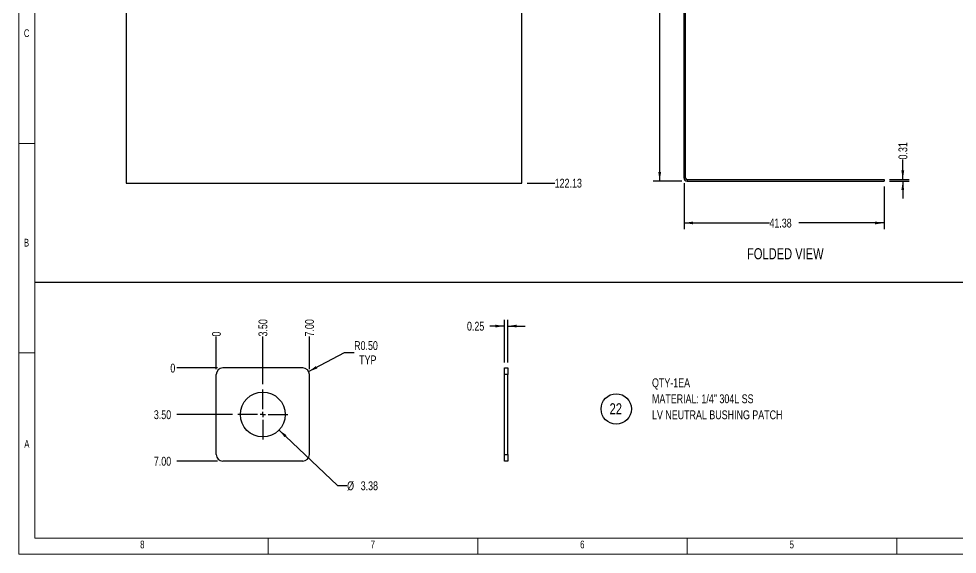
# Model space of a CAD drawing. Header units: inches. Extents: x 0 to 16.5, y 0 to 11.7.
# Drawn here: x 0.02 to 8.84, y 0.02 to 5.05 of the extents above; entities that cross this region are included whole.
import ezdxf

# ---------------------------------------------------------------- set-up
doc = ezdxf.new("R2010")
doc.units = ezdxf.units.IN
doc.header["$MEASUREMENT"] = 0
doc.linetypes.add('CENTERX2', pattern=[0.8, 0.5, -0.1, 0.1, -0.1])
doc.layers.add('FORMAT', color=7, linetype='Continuous')
doc.styles.add('SLDTEXTSTYLE0', font='TXT', dxfattribs={"width": 0.75})
doc.dimstyles.new('SLDDIMSTYLE10', dxfattribs={"dimtxt": 0.084961, "dimasz": 0.084961, "dimexe": 0, "dimexo": 0.0625, "dimgap": 0.02124, "dimtad": 0, "dimlfac": 22, "dimrnd": 1e-09, "dimdsep": 46, "dimtxsty": 'SLDTEXTSTYLE0', "dimsah": 1, "dimcen": 0.09, "dimadec": 0, "dimazin": 2, "dimtfac": 1, "dimtmove": 0, "dimatfit": 0, "dimfxl": 0, "dimfrac": 2, "dimtolj": 1, "dimtzin": 12, "dimarcsym": 0})
doc.dimstyles.new('SLDDIMSTYLE15', dxfattribs={"dimtxt": 0.084961, "dimasz": 0.084961, "dimexe": 0, "dimexo": 0.0625, "dimgap": 0.02124, "dimtad": 0, "dimtih": 1, "dimtoh": 1, "dimdec": 0, "dimlfac": 8, "dimrnd": 1e-09, "dimdsep": 46, "dimtxsty": 'SLDTEXTSTYLE0', "dimblk1": 'NONE', "dimblk2": 'NONE', "dimsah": 1, "dimcen": 0.09, "dimadec": 0, "dimazin": 2, "dimtfac": 1, "dimtdec": 0, "dimtofl": 0, "dimtmove": 0, "dimatfit": 3, "dimldrblk": 'NONE', "dimfxl": 0, "dimfrac": 2, "dimtolj": 1, "dimtzin": 12, "dimarcsym": 0})
doc.dimstyles.new('SLDDIMSTYLE16', dxfattribs={"dimtxt": 0.084961, "dimasz": 0.084961, "dimexe": 0, "dimexo": 0.0625, "dimgap": 0.02124, "dimtad": 0, "dimtih": 1, "dimtoh": 1, "dimlfac": 8, "dimrnd": 1e-09, "dimzin": 4, "dimdsep": 46, "dimtxsty": 'SLDTEXTSTYLE0', "dimblk1": 'NONE', "dimblk2": 'NONE', "dimsah": 1, "dimcen": 0.09, "dimadec": 0, "dimazin": 1, "dimtfac": 1, "dimtofl": 0, "dimtmove": 0, "dimatfit": 3, "dimldrblk": 'NONE', "dimfxl": 0, "dimfrac": 2, "dimtolj": 1, "dimtzin": 12, "dimarcsym": 0})
doc.dimstyles.new('SLDDIMSTYLE17', dxfattribs={"dimtxt": 0.084961, "dimasz": 0.084961, "dimexe": 0, "dimexo": 0.0625, "dimgap": 0.02124, "dimtad": 0, "dimtih": 1, "dimtoh": 1, "dimlfac": 8, "dimrnd": 1e-09, "dimzin": 12, "dimdsep": 46, "dimtxsty": 'SLDTEXTSTYLE0', "dimsah": 1, "dimcen": 0, "dimadec": 0, "dimazin": 3, "dimtfac": 1, "dimtofl": 0, "dimtmove": 0, "dimatfit": 3, "dimfxl": 0, "dimfrac": 2, "dimtolj": 1, "dimtzin": 12, "dimarcsym": 0})
doc.dimstyles.new('SLDDIMSTYLE18', dxfattribs={"dimtxt": 0.084961, "dimasz": 0.084961, "dimexe": 0, "dimexo": 0.0625, "dimgap": 0.02124, "dimtad": 0, "dimtih": 1, "dimtoh": 1, "dimlfac": 8, "dimrnd": 1e-09, "dimzin": 0, "dimdsep": 46, "dimtxsty": 'SLDTEXTSTYLE0', "dimsah": 1, "dimcen": 0, "dimadec": 0, "dimazin": 0, "dimtfac": 1, "dimtofl": 0, "dimtmove": 0, "dimatfit": 3, "dimfxl": 0, "dimfrac": 2, "dimtolj": 1, "dimtzin": 12, "dimarcsym": 0})
doc.dimstyles.new('SLDDIMSTYLE19', dxfattribs={"dimtxt": 0.084961, "dimasz": 0.084961, "dimexe": 0, "dimexo": 0.0625, "dimgap": 0.02124, "dimtad": 0, "dimlfac": 8, "dimrnd": 1e-09, "dimdsep": 46, "dimtxsty": 'SLDTEXTSTYLE0', "dimsah": 1, "dimcen": 0.09, "dimadec": 0, "dimazin": 2, "dimtfac": 1, "dimtmove": 0, "dimatfit": 0, "dimfxl": 0, "dimfrac": 2, "dimtolj": 1, "dimtzin": 12, "dimarcsym": 0})
doc.dimstyles.new('SLDDIMSTYLE2', dxfattribs={"dimtxt": 0.084961, "dimasz": 0.084961, "dimexe": 0, "dimexo": 0.0625, "dimgap": 0.02124, "dimtad": 0, "dimtih": 1, "dimtoh": 1, "dimlfac": 22, "dimrnd": 1e-09, "dimzin": 12, "dimdsep": 46, "dimtxsty": 'SLDTEXTSTYLE0', "dimblk1": 'NONE', "dimblk2": 'NONE', "dimsah": 1, "dimcen": 0.09, "dimadec": 0, "dimazin": 3, "dimtfac": 1, "dimtofl": 0, "dimtmove": 0, "dimatfit": 3, "dimldrblk": 'NONE', "dimfxl": 0, "dimfrac": 2, "dimtolj": 1, "dimtzin": 12, "dimarcsym": 0})
doc.dimstyles.new('SLDDIMSTYLE8', dxfattribs={"dimtxt": 0.084961, "dimasz": 0.084961, "dimexe": 0, "dimexo": 0.0625, "dimgap": 0.02124, "dimtad": 0, "dimlfac": 22, "dimrnd": 1e-09, "dimzin": 4, "dimdsep": 46, "dimtxsty": 'SLDTEXTSTYLE0', "dimsah": 1, "dimcen": 0.09, "dimadec": 0, "dimazin": 1, "dimtfac": 1, "dimtofl": 0, "dimtmove": 0, "dimatfit": 3, "dimfxl": 0, "dimfrac": 2, "dimtolj": 1, "dimtzin": 12, "dimarcsym": 0})
doc.dimstyles.new('SLDDIMSTYLE9', dxfattribs={"dimtxt": 0.084961, "dimasz": 0.084961, "dimexe": 0, "dimexo": 0.0625, "dimgap": 0.02124, "dimtad": 0, "dimlfac": 22, "dimrnd": 1e-09, "dimzin": 12, "dimdsep": 46, "dimtxsty": 'SLDTEXTSTYLE0', "dimsah": 1, "dimcen": 0.09, "dimadec": 0, "dimazin": 3, "dimtfac": 1, "dimtofl": 0, "dimtmove": 0, "dimatfit": 3, "dimfxl": 0, "dimfrac": 2, "dimtolj": 1, "dimtzin": 12, "dimarcsym": 0})

# ---------------------------------------------------------------- blocks, each defined once
blk = doc.blocks.new('SW_NOTE_0')
at = {"layer": 'FORMAT', "color": 0, "attachment_point": 1, "style": 'SLDTEXTSTYLE0'}
for s, insert, char_height in [('QTY-1EA', (0, 0.1074), 0.08333), ('MATERIAL: 1/4" 304L SS', (0, -0.0431), 0.083333), ('LV NEUTRAL BUSHING PATCH', (0, -0.1935), 0.083333)]:
    blk.add_mtext(s, dxfattribs=dict(at, insert=insert, char_height=char_height))
blk = doc.blocks.new('Drawing View45')
at = {"color": 7, "linetype": 'Continuous', "lineweight": 25}
for p, q in [((0, 5.5511), (3.7159, 5.5511)), ((0, 5.5511), (0, 0)), ((3.7159, 0), (3.7159, 5.5511)), ((0, 0), (3.7159, 0))]:
    blk.add_line(p, q, dxfattribs=at)
for centre, radius in [((2.2159, 5.3523), 0.0398), ((1.3636, 5.3523), 0.0227), ((1.8977, 5.3523), 0.0227), ((2.5341, 5.3523), 0.0227), ((2.7898, 5.1705), 0.0511), ((0.9091, 5.0795), 0.0313), ((3.2159, 4.9432), 0.0511), ((1.858, 4.625), 0.0369), ((2.4716, 1.9659), 0.0455)]:
    blk.add_circle(centre, radius, dxfattribs=at)
blk = doc.blocks.new('_D_4')
at = {"layer": 'FORMAT'}
blk.add_line((4.7949, 3.5061), (5.0545, 3.5061), dxfattribs=at)
at = {"layer": 'FORMAT', "insert": (5.0545, 3.5465), "char_height": 0.08333, "attachment_point": 1, "style": 'SLDTEXTSTYLE0'}
blk.add_mtext('122.13', dxfattribs=at)
blk = doc.blocks.new('_None')
blk = doc.blocks.new('Drawing View46')
at = {"color": 7, "linetype": 'Continuous', "lineweight": 25}
for p, q in [((-0.1051, 3.6364), (-0.1051, 3.6222)), ((-0.1051, 3.6364), (-0.0426, 3.6364)), ((-0.1051, 3.6222), (-0.0426, 3.6222)), ((-0.0426, 3.6222), (-0.0426, 3.6364)), ((-0.0284, 3.608), (-0.0142, 3.608)), ((-0.0284, 0.0284), (-0.0284, 3.608)), ((-0.0142, 0.0284), (-0.0142, 3.608)), ((-0.0142, 0.0284), (-0.0284, 0.0284)), ((0, 0.0142), (0, 0)), ((0, 0.0142), (1.8523, 0.0142)), ((0, 0), (1.8523, 0)), ((1.8523, 0.0142), (1.8523, 0))]:
    blk.add_line(p, q, dxfattribs=at)
for centre, radius, start, end in [((-0.0426, 3.608), 0.0284, 0, 90), ((-0.0426, 3.608), 0.0142, 0, 90), ((0, 0.0284), 0.0284, 180, 270), ((0, 0.0284), 0.0142, 180, 270)]:
    blk.add_arc(centre, radius, start, end, dxfattribs=at)
blk = doc.blocks.new('_D_32')
at = {"layer": 'FORMAT'}
for p, q in [((6.1431, 7.1611), (5.9808, 7.1611)), ((6.0408, 7.1611), (6.0408, 5.481)), ((6.0408, 3.5247), (6.0408, 5.2048)), ((6.2482, 3.5247), (5.9808, 3.5247))]:
    blk.add_line(p, q, dxfattribs=at)
for points in [[(6.0408, 7.1611), (6.0278, 7.0761), (6.0539, 7.0761)], [(6.0408, 3.5247), (6.0539, 3.6097), (6.0278, 3.6097)]]:
    blk.add_solid(points, dxfattribs=at)
at = {"layer": 'FORMAT', "insert": (6.0005, 5.2048), "char_height": 0.08333, "attachment_point": 1, "rotation": 90, "style": 'SLDTEXTSTYLE0'}
blk.add_mtext('80.00', dxfattribs=at)
blk = doc.blocks.new('_D_33')
at = {"layer": 'FORMAT'}
for p, q in [((6.2698, 3.5031), (6.2698, 3.071)), ((8.1505, 3.4747), (8.1505, 3.071)), ((6.2698, 3.131), (7.072, 3.131)), ((8.1505, 3.131), (7.3482, 3.131))]:
    blk.add_line(p, q, dxfattribs=at)
for points in [[(6.2698, 3.131), (6.3547, 3.1179), (6.3547, 3.1441)], [(8.1505, 3.131), (8.0655, 3.1441), (8.0655, 3.1179)]]:
    blk.add_solid(points, dxfattribs=at)
at = {"layer": 'FORMAT', "insert": (7.072, 3.1714), "char_height": 0.08333, "attachment_point": 1, "style": 'SLDTEXTSTYLE0'}
blk.add_mtext('41.38', dxfattribs=at)
blk = doc.blocks.new('_D_34')
at = {"layer": 'FORMAT'}
for p, q in [((8.3251, 3.5389), (8.3251, 3.7269)), ((8.2005, 3.5389), (8.3851, 3.5389)), ((8.2005, 3.5247), (8.3851, 3.5247)), ((8.3251, 3.5247), (8.3251, 3.3613))]:
    blk.add_line(p, q, dxfattribs=at)
for points in [[(8.3251, 3.5389), (8.3382, 3.6239), (8.312, 3.6239)], [(8.3251, 3.5247), (8.312, 3.4397), (8.3382, 3.4397)]]:
    blk.add_solid(points, dxfattribs=at)
at = {"layer": 'FORMAT', "insert": (8.2847, 3.7269), "char_height": 0.08333, "attachment_point": 1, "rotation": 90, "style": 'SLDTEXTSTYLE0'}
blk.add_mtext('0.31', dxfattribs=at)
blk = doc.blocks.new('Drawing View104')
at = {"color": 7, "linetype": 'Continuous', "lineweight": 25}
for p, q in [((-0.875, -0.75), (-0.875, 0)), ((-0.0625, 0.0625), (-0.8125, 0.0625)), ((0, -0.75), (0, 0)), ((-0.0625, -0.8125), (-0.8125, -0.8125))]:
    blk.add_line(p, q, dxfattribs=at)
blk.add_circle((-0.4375, -0.375), 0.2109, dxfattribs=at)
for centre, start, end in [((-0.8125, 0), 90, 180), ((-0.0625, 0), 0, 90), ((-0.8125, -0.75), 180, 270), ((-0.0625, -0.75), 270, 0)]:
    blk.add_arc(centre, 0.0625, start, end, dxfattribs=at)
blk = doc.blocks.new('_D_54')
at = {"layer": 'FORMAT'}
blk.add_line((1.8866, 1.7684), (1.5036, 1.7684), dxfattribs=at)
at = {"layer": 'FORMAT', "insert": (1.4429, 1.8088), "char_height": 0.0833, "attachment_point": 1, "style": 'SLDTEXTSTYLE0'}
blk.add_mtext('0', dxfattribs=at)
blk = doc.blocks.new('_D_55')
at = {"layer": 'FORMAT'}
blk.add_line((2.0257, 1.3309), (1.5036, 1.3309), dxfattribs=at)
at = {"layer": 'FORMAT', "insert": (1.288, 1.3713), "char_height": 0.08333, "attachment_point": 1, "style": 'SLDTEXTSTYLE0'}
blk.add_mtext('3.50', dxfattribs=at)
blk = doc.blocks.new('_D_56')
at = {"layer": 'FORMAT'}
blk.add_line((1.8866, 0.8934), (1.5036, 0.8934), dxfattribs=at)
at = {"layer": 'FORMAT', "insert": (1.288, 0.9338), "char_height": 0.08333, "attachment_point": 1, "style": 'SLDTEXTSTYLE0'}
blk.add_mtext('7.00', dxfattribs=at)
blk = doc.blocks.new('_D_57')
at = {"layer": 'FORMAT'}
blk.add_line((1.8741, 1.7559), (1.8741, 2.0641), dxfattribs=at)
at = {"layer": 'FORMAT', "insert": (1.8337, 2.0641), "char_height": 0.0833, "attachment_point": 1, "rotation": 90, "style": 'SLDTEXTSTYLE0'}
blk.add_mtext('0', dxfattribs=at)
blk = doc.blocks.new('_D_58')
at = {"layer": 'FORMAT'}
blk.add_line((2.3116, 1.6169), (2.3116, 2.0641), dxfattribs=at)
at = {"layer": 'FORMAT', "insert": (2.2712, 2.0641), "char_height": 0.08333, "attachment_point": 1, "rotation": 90, "style": 'SLDTEXTSTYLE0'}
blk.add_mtext('3.50', dxfattribs=at)
blk = doc.blocks.new('_D_59')
at = {"layer": 'FORMAT'}
blk.add_line((2.7491, 1.7559), (2.7491, 2.0641), dxfattribs=at)
at = {"layer": 'FORMAT', "insert": (2.7087, 2.0641), "char_height": 0.08333, "attachment_point": 1, "rotation": 90, "style": 'SLDTEXTSTYLE0'}
blk.add_mtext('7.00', dxfattribs=at)
blk = doc.blocks.new('_D_60')
at = {"layer": 'FORMAT'}
for p, q in [((2.4645, 1.1856), (3.0142, 0.663)), ((3.0142, 0.663), (3.1042, 0.663))]:
    blk.add_line(p, q, dxfattribs=at)
blk.add_solid([(2.4645, 1.1856), (2.5171, 1.1176), (2.5351, 1.1365)], dxfattribs=at)
at = {"layer": 'FORMAT', "char_height": 0.08333, "attachment_point": 1, "style": 'SLDTEXTSTYLE0'}
for s, insert in [('%%c', (3.1042, 0.7034)), ('3.38', (3.2316, 0.7034))]:
    blk.add_mtext(s, dxfattribs=dict(at, insert=insert))
blk = doc.blocks.new('_D_61')
at = {"layer": 'FORMAT'}
for p, q in [((2.7419, 1.735), (3.0798, 1.9129)), ((3.0798, 1.9129), (3.1698, 1.9129))]:
    blk.add_line(p, q, dxfattribs=at)
blk.add_solid([(2.7419, 1.735), (2.8232, 1.763), (2.811, 1.7862)], dxfattribs=at)
at = {"layer": 'FORMAT', "char_height": 0.08333, "attachment_point": 1, "style": 'SLDTEXTSTYLE0'}
for s, insert in [('R0.50', (3.1698, 2.0203)), ('TYP', (3.2171, 1.8862))]:
    blk.add_mtext(s, dxfattribs=dict(at, insert=insert))
blk = doc.blocks.new('SW_NOTE_0_7')
at = {"layer": 'FORMAT', "color": 0}
blk.add_circle((0.0758, 0.0808), 0.1426, dxfattribs=at)
at = {"layer": 'FORMAT', "color": 0, "insert": (0.0716, 0.1343), "char_height": 0.10417, "attachment_point": 2, "style": 'SLDTEXTSTYLE0'}
blk.add_mtext('22', dxfattribs=at)
blk = doc.blocks.new('SW_CENTERMARKSYMBOL_27')
at = {"layer": 'FORMAT', "color": 0, "linetype": 'CENTERX2'}
for p, q in [((0, 0.05), (0, 0.2359)), ((-0.05, 0), (-0.2359, 0)), ((0, 0), (-0.025, 0)), ((0, 0), (0, 0.025)), ((0, 0), (0, -0.025)), ((0, 0), (0.025, 0)), ((0.05, 0), (0.2359, 0)), ((0, -0.05), (0, -0.2359))]:
    blk.add_line(p, q, dxfattribs=at)
blk = doc.blocks.new('Drawing View105')
at = {"color": 7, "linetype": 'Continuous', "lineweight": 25}
for p, q in [((0, 0), (0.03125, 0)), ((0, -0.0625), (0, 0)), ((0.03125, 0), (0.03125, -0.0625)), ((0.03125, -0.0625), (0, -0.0625)), ((0, -0.8125), (0, -0.0625)), ((0.03125, -0.8125), (0.03125, -0.0625)), ((0, -0.8125), (0.03125, -0.8125)), ((0, -0.875), (0, -0.8125)), ((0.03125, -0.875), (0, -0.875)), ((0.03125, -0.8125), (0.03125, -0.875))]:
    blk.add_line(p, q, dxfattribs=at)
blk = doc.blocks.new('_D_62')
at = {"layer": 'FORMAT'}
for p, q in [((4.5813, 1.8184), (4.5813, 2.2221)), ((4.6125, 1.8184), (4.6125, 2.2221)), ((4.5813, 2.1621), (4.4457, 2.1621)), ((4.6125, 2.1621), (4.7759, 2.1621))]:
    blk.add_line(p, q, dxfattribs=at)
for points in [[(4.5813, 2.1621), (4.4963, 2.1752), (4.4963, 2.1491)], [(4.6125, 2.1621), (4.6975, 2.1491), (4.6975, 2.1752)]]:
    blk.add_solid(points, dxfattribs=at)
at = {"layer": 'FORMAT', "insert": (4.2301, 2.2025), "char_height": 0.08333, "attachment_point": 1, "style": 'SLDTEXTSTYLE0'}
blk.add_mtext('0.25', dxfattribs=at)

msp = doc.modelspace()

# ---------------------------------------------------------------- linework, layer by layer
at = {"color": 7, "linetype": 'Continuous', "lineweight": 18}
for p, q in [((0.0187, 0.0187), (0.0187, 11.67421)), ((0.1687, 0.1687), (0.1687, 11.52421)), ((0.1687, 3.87795), (0.0187, 3.87795)), ((0.1687, 1.90945), (0.0187, 1.90945)), ((16.36673, 0.1687), (0.1687, 0.1687)), ((2.3622, 0.1687), (2.3622, 0.0187)), ((4.33071, 0.1687), (4.33071, 0.0187)), ((6.29921, 0.1687), (6.29921, 0.0187)), ((8.26772, 0.04866), (8.26772, 0.16874)), ((8.26772, 0.1687), (8.26772, 0.0187)), ((16.51673, 0.0187), (0.0187, 0.0187))]:
    msp.add_line(p, q, dxfattribs=at)
at = {"layer": 'FORMAT'}
msp.add_line((0.17648, 2.5748), (8.93038, 2.5748), dxfattribs=at)

# ---------------------------------------------------------------- block references
at = {"color": 7, "linetype": 'Continuous', "lineweight": 25}
for name, p in [('Drawing View45', (1.02901, 3.50615)), ('Drawing View46', (6.2982, 3.52471)), ('Drawing View104', (2.7491, 1.70592)), ('Drawing View105', (4.58126, 1.76842))]:
    msp.add_blockref(name, p, dxfattribs=at)
at = {"layer": 'FORMAT'}
for name, p in [('SW_NOTE_0', (5.96867, 1.56364)), ('SW_NOTE_0_7', (5.55682, 1.3026))]:
    msp.add_blockref(name, p, dxfattribs=at)
at = {"layer": 'FORMAT', "linetype": 'CENTERX2'}
msp.add_blockref('SW_CENTERMARKSYMBOL_27', (2.3116, 1.33092), dxfattribs=at)

# ---------------------------------------------------------------- texts
at = {"color": 7, "linetype": 'Continuous', "lineweight": 0, "char_height": 0.07292, "style": 'SLDTEXTSTYLE0'}
for s, insert, attachment_point in [('C', (0.06659, 4.95026), 1), ('B', (0.06655, 2.98176), 1), ('A', (0.07011, 1.09162), 1), ('8', (1.17963, 0.14676), 2), ('7', (3.34499, 0.14676), 2), ('6', (5.31349, 0.14676), 2), ('5', (7.282, 0.14676), 2)]:
    msp.add_mtext(s, dxfattribs=dict(at, insert=insert, attachment_point=attachment_point))
at = {"layer": 'FORMAT', "insert": (6.86146, 2.89361), "char_height": 0.1041667, "attachment_point": 1, "style": 'SLDTEXTSTYLE0'}
msp.add_mtext('FOLDED VIEW', dxfattribs=at)

# ---------------------------------------------------------------- dimensions: what is measured, and where the dimension line sits
at = {"layer": 'FORMAT'}
for feature_location, offset, dtype, origin, dimstyle, picture, middle in [((4.74492, 3.50615), (0.30954, 0), 0, (4.74492, 9.05728), 'SLDDIMSTYLE2', '_D_4', (5.2229, 3.50615)), ((2.3116, 1.56686), (0, 0.49727), 1, (1.8741, 1.70592), 'SLDDIMSTYLE16', '_D_58', (2.3116, 2.17193)), ((2.7491, 1.70592), (0, 0.35821), 1, (1.8741, 1.70592), 'SLDDIMSTYLE16', '_D_59', (2.7491, 2.17193)), ((1.8741016471, 1.7059211301), (0, 0.358212277), 1, (1.8741016471, 1.7059211301), 'SLDDIMSTYLE15', '_D_57', (1.8741016471, 2.0944574809)), ((2.07566, 1.33092), (-0.57211, 0), 0, (1.9366, 1.76842), 'SLDDIMSTYLE16', '_D_55', (1.39576, 1.33092)), ((1.9366, 0.89342), (-0.43304, 0), 0, (1.9366, 1.76842), 'SLDDIMSTYLE16', '_D_56', (1.39576, 0.89342)), ((1.9366016471, 1.7684211301), (-0.4330437849, 0), 0, (1.9366016471, 1.7684211301), 'SLDDIMSTYLE15', '_D_54', (1.4732337883, 1.7684211301))]:
    dim = msp.add_ordinate_dim(feature_location=feature_location, offset=offset, dtype=dtype, origin=origin, dimstyle=dimstyle, dxfattribs=at)
    dim.commit()
    dim.dimension.update_dxf_attribs({"geometry": picture, "text_midpoint": middle})
for base, p1, p2, angle, dimstyle, picture, middle in [((6.04082, 3.52471), (6.19308, 7.16107), (6.2982, 3.52471), 90, 'SLDDIMSTYLE8', '_D_32', (6.04082, 5.34289)), ((8.3251, 3.52471), (8.15047, 3.53891), (8.15047, 3.52471), 90, 'SLDDIMSTYLE10', '_D_34', (8.3251, 3.83474)), ((6.269789, 3.13101), (8.150471, 3.52471), (6.269789, 3.553119), 0, 'SLDDIMSTYLE9', '_D_33', (7.21013, 3.13101))]:
    dim = msp.add_linear_dim(base=base, p1=p1, p2=p2, angle=angle, dimstyle=dimstyle, dxfattribs=at)
    dim.commit()
    dim.dimension.update_dxf_attribs({"geometry": picture, "text_midpoint": middle, "dimtype": 160})
dim = msp.add_linear_dim(base=(4.61251, 2.16212), p1=(4.58126, 1.76842), p2=(4.61251, 1.76842), dimstyle='SLDDIMSTYLE19', dxfattribs=at)
dim.commit()
dim.dimension.update_dxf_attribs({"geometry": '_D_62', "text_midpoint": (4.33786, 2.16212), "dimtype": 160})
dim = msp.add_radius_dim(center=(2.6866, 1.70592), mpoint=(2.74191, 1.73503), text='<>\\PTYP', dimstyle='SLDDIMSTYLE18', dxfattribs=at)
dim.commit()
dim.dimension.update_dxf_attribs({"geometry": '_D_61', "text_midpoint": (3.31213, 1.91292), "dimtype": 164})
dim = msp.add_diameter_dim_2p(p1=(2.1587166, 1.47625107), p2=(2.46448669, 1.18559119), dimstyle='SLDDIMSTYLE17', dxfattribs=at)
dim.commit()
dim.dimension.update_dxf_attribs({"geometry": '_D_60', "text_midpoint": (3.2757336, 0.66300448), "dimtype": 163})

doc.saveas('drawing.dxf')
